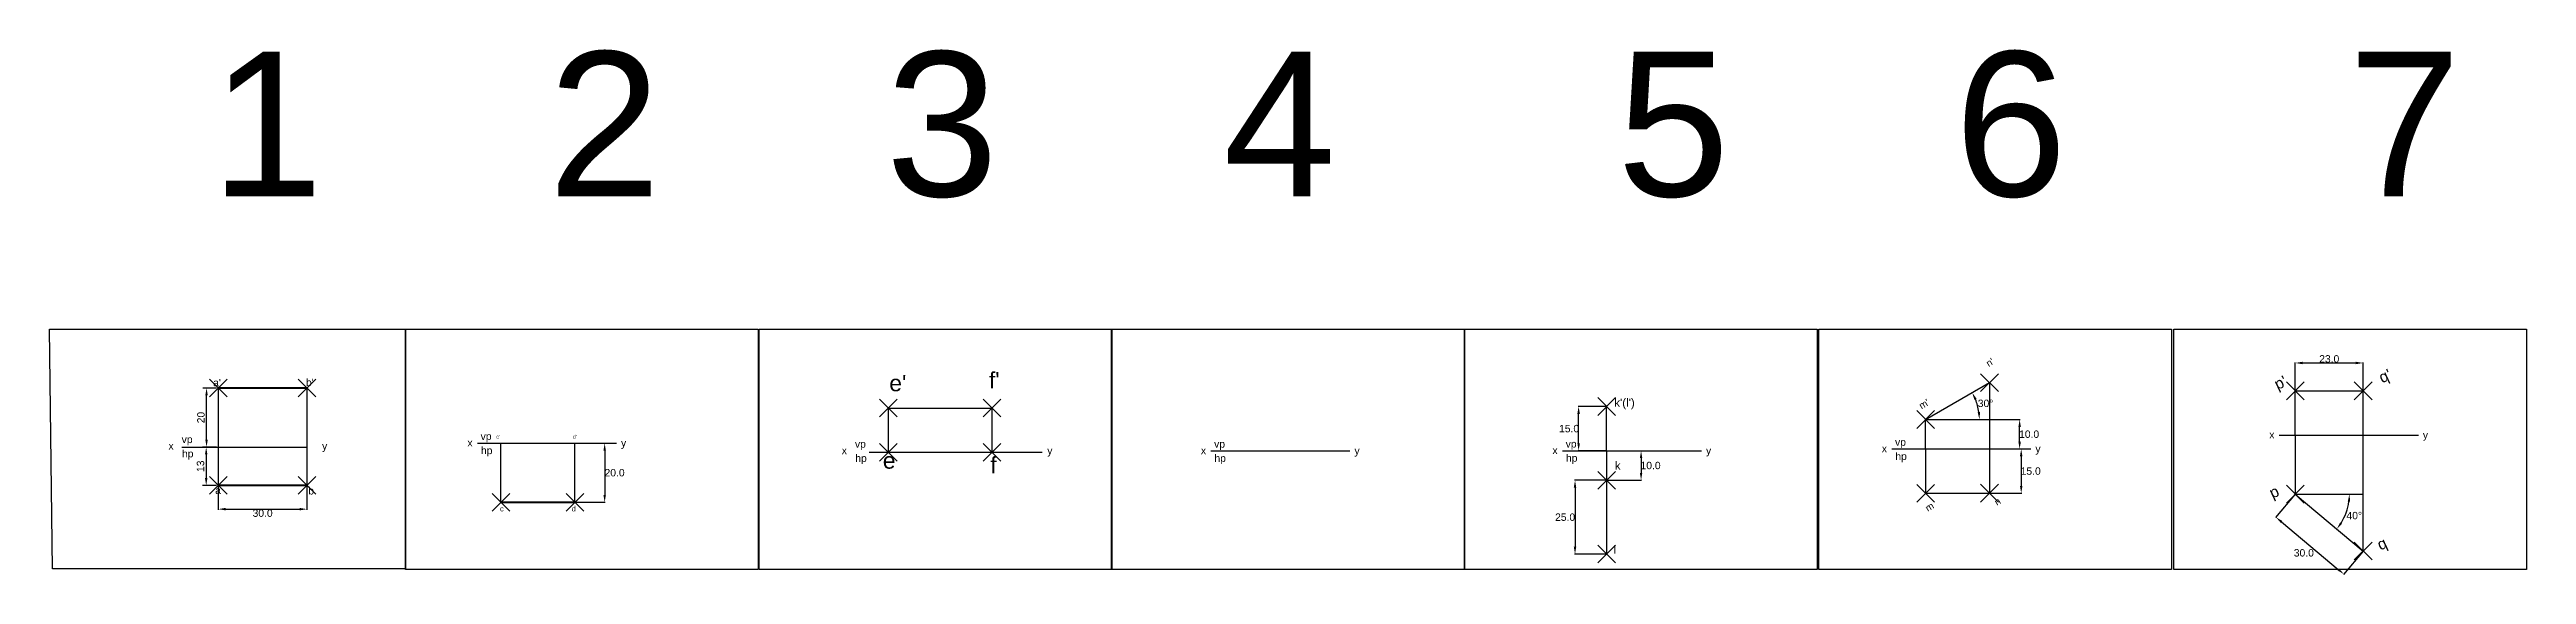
# Model space of a CAD drawing. Header units: millimetres. Extents: x 63 to 1872, y 180 to 688.
# Drawn here: x 63 to 901, y 275 to 453 of the extents above; entities that cross this region are included whole.
import ezdxf

# ---------------------------------------------------------------- set-up
doc = ezdxf.new("R2010")
doc.units = ezdxf.units.MM
doc.header["$PDMODE"] = 3
doc.header["$PDSIZE"] = 3
doc.styles.get("Standard").update_dxf_attribs({"font": 'arial.ttf'})
doc.dimstyles.new('ISO-25', dxfattribs={"dimtxt": 2.5, "dimasz": 2.5, "dimexe": 1.25, "dimexo": 0.625, "dimtad": 1, "dimtxsty": 'Standard', "dimcen": 2.5, "dimadec": 0, "dimazin": 0, "dimtfac": 1, "dimtmove": 0, "dimatfit": 3, "dimfxl": 1, "dimarcsym": 0})
doc.dimstyles.get("Standard").update_dxf_attribs({"dimtxt": 2.5, "dimasz": 2.5, "dimexe": 0.18, "dimexo": 0.0625, "dimgap": 0.09, "dimtad": 2, "dimtih": 1, "dimtoh": 1, "dimdec": 1, "dimzin": 0, "dimdsep": 46, "dimtxsty": 'Standard', "dimcen": 0.09, "dimclrd": 210, "dimadec": 0, "dimazin": 0, "dimtfac": 1, "dimtdec": 1, "dimtofl": 0, "dimtmove": 0, "dimatfit": 3, "dimfxl": 1, "dimtolj": 1, "dimtzin": 0, "dimarcsym": 0})

# ---------------------------------------------------------------- blocks, each defined once
blk = doc.blocks.new('*D1')
at = {"color": 0, "lineweight": -2, "transparency": 16777216}
for p, q in [((119.45, 338.58), (114.88, 338.58)), ((116.13, 321.09), (116.13, 336.08)), ((119.46, 318.59), (114.88, 318.59))]:
    blk.add_line(p, q, dxfattribs=at)
at = {"color": 0, "transparency": 16777216}
for points in [[(115.72, 336.08), (116.55, 336.08), (116.13, 338.58)], [(115.72, 321.09), (116.55, 321.09), (116.13, 318.59)]]:
    blk.add_solid(points, dxfattribs=at)
at = {"layer": 'Defpoints', "color": 0, "transparency": 16777216}
for p in [(116.13, 338.58), (120.08, 338.58), (120.09, 318.59)]:
    blk.add_point(p, dxfattribs=at)
at = {"color": 0, "transparency": 16777216, "insert": (114.23, 328.58), "char_height": 2.5, "attachment_point": 5, "rotation": 90}
blk.add_mtext('20', dxfattribs=at)
blk = doc.blocks.new('*D2')
at = {"color": 0, "lineweight": -2, "transparency": 16777216}
for p, q in [((119.46, 318.59), (114.76, 318.59)), ((116.01, 316.09), (116.01, 308.08)), ((119.47, 305.58), (114.76, 305.58))]:
    blk.add_line(p, q, dxfattribs=at)
at = {"color": 0, "transparency": 16777216}
for points in [[(115.59, 316.09), (116.42, 316.09), (116.01, 318.59)], [(115.59, 308.08), (116.42, 308.08), (116.01, 305.58)]]:
    blk.add_solid(points, dxfattribs=at)
at = {"layer": 'Defpoints', "color": 0, "transparency": 16777216}
for p in [(120.09, 318.59), (116.01, 305.58), (120.09, 305.58)]:
    blk.add_point(p, dxfattribs=at)
at = {"color": 0, "transparency": 16777216, "insert": (114.1, 312.08), "char_height": 2.5, "attachment_point": 5, "rotation": 90}
blk.add_mtext('13', dxfattribs=at)
blk = doc.blocks.new('*D3')
at = {"color": 0, "lineweight": -2, "transparency": 16777216}
for p, q in [((240.77, 319.9), (250.96, 319.9)), ((240.77, 299.9), (250.96, 299.9))]:
    blk.add_line(p, q, dxfattribs=at)
at = {"color": 210, "lineweight": -2, "transparency": 16777216}
blk.add_line((250.78, 317.4), (250.78, 302.4), dxfattribs=at)
at = {"color": 210, "transparency": 16777216}
for points in [[(250.36, 317.4), (251.19, 317.4), (250.78, 319.9)], [(250.36, 302.4), (251.19, 302.4), (250.78, 299.9)]]:
    blk.add_solid(points, dxfattribs=at)
at = {"layer": 'Defpoints', "color": 0, "transparency": 16777216}
for p in [(240.7, 319.9), (240.7, 299.9), (250.78, 299.9)]:
    blk.add_point(p, dxfattribs=at)
at = {"color": 0, "transparency": 16777216, "insert": (254.13, 309.9), "char_height": 2.5, "attachment_point": 5}
blk.add_mtext('\\A1;20.0', dxfattribs=at)
blk = doc.blocks.new('*D4')
at = {"color": 0, "lineweight": -2, "transparency": 16777216}
for p, q in [((120.09, 305.52), (120.09, 297.38)), ((150.09, 305.53), (150.09, 297.38))]:
    blk.add_line(p, q, dxfattribs=at)
at = {"color": 210, "lineweight": -2, "transparency": 16777216}
blk.add_line((122.59, 297.56), (147.59, 297.56), dxfattribs=at)
at = {"color": 210, "transparency": 16777216}
for points in [[(122.59, 297.98), (122.59, 297.14), (120.09, 297.56)], [(147.59, 297.98), (147.59, 297.14), (150.09, 297.56)]]:
    blk.add_solid(points, dxfattribs=at)
at = {"layer": 'Defpoints', "color": 0, "transparency": 16777216}
for p in [(120.09, 305.58), (150.09, 305.6), (150.09, 297.56)]:
    blk.add_point(p, dxfattribs=at)
at = {"color": 0, "transparency": 16777216, "insert": (135.09, 296.19), "char_height": 2.5, "attachment_point": 5}
blk.add_mtext('\\A1;30.0', dxfattribs=at)
blk = doc.blocks.new('*D31')
at = {"color": 0, "lineweight": -2, "transparency": 16777216}
for p, q in [((589.71, 317.33), (601.49, 317.33)), ((589.71, 307.33), (601.49, 307.33))]:
    blk.add_line(p, q, dxfattribs=at)
at = {"color": 210, "lineweight": -2, "transparency": 16777216}
blk.add_line((601.31, 314.83), (601.31, 309.83), dxfattribs=at)
at = {"color": 210, "transparency": 16777216}
for points in [[(600.89, 314.83), (601.72, 314.83), (601.31, 317.33)], [(600.89, 309.83), (601.72, 309.83), (601.31, 307.33)]]:
    blk.add_solid(points, dxfattribs=at)
at = {"layer": 'Defpoints', "color": 0, "transparency": 16777216}
for p in [(589.65, 317.33), (589.65, 307.33), (601.31, 307.33)]:
    blk.add_point(p, dxfattribs=at)
at = {"color": 0, "transparency": 16777216, "insert": (604.52, 312.33), "char_height": 2.5, "attachment_point": 5}
blk.add_mtext('\\A1;10.0', dxfattribs=at)
blk = doc.blocks.new('*D32')
at = {"color": 0, "lineweight": -2, "transparency": 16777216}
for p, q in [((589.58, 332.33), (580, 332.33)), ((589.58, 317.33), (580, 317.33))]:
    blk.add_line(p, q, dxfattribs=at)
at = {"color": 210, "lineweight": -2, "transparency": 16777216}
blk.add_line((580.18, 319.83), (580.18, 329.83), dxfattribs=at)
at = {"color": 210, "transparency": 16777216}
for points in [[(579.76, 329.83), (580.6, 329.83), (580.18, 332.33)], [(579.76, 319.83), (580.6, 319.83), (580.18, 317.33)]]:
    blk.add_solid(points, dxfattribs=at)
at = {"layer": 'Defpoints', "color": 0, "transparency": 16777216}
for p in [(580.18, 332.33), (589.65, 332.33), (589.65, 317.33)]:
    blk.add_point(p, dxfattribs=at)
at = {"color": 0, "transparency": 16777216, "insert": (576.96, 324.83), "char_height": 2.5, "attachment_point": 5}
blk.add_mtext('\\A1;15.0', dxfattribs=at)
blk = doc.blocks.new('*D33')
at = {"color": 0, "lineweight": -2, "transparency": 16777216}
for p, q in [((589.58, 307.33), (578.79, 307.33)), ((589.58, 282.33), (578.79, 282.33))]:
    blk.add_line(p, q, dxfattribs=at)
at = {"color": 210, "lineweight": -2, "transparency": 16777216}
blk.add_line((578.97, 304.83), (578.97, 284.83), dxfattribs=at)
at = {"color": 210, "transparency": 16777216}
for points in [[(578.55, 304.83), (579.39, 304.83), (578.97, 307.33)], [(578.55, 284.83), (579.39, 284.83), (578.97, 282.33)]]:
    blk.add_solid(points, dxfattribs=at)
at = {"layer": 'Defpoints', "color": 0, "transparency": 16777216}
for p in [(589.65, 307.33), (578.97, 282.33), (589.65, 282.33)]:
    blk.add_point(p, dxfattribs=at)
at = {"color": 0, "transparency": 16777216, "insert": (575.62, 294.83), "char_height": 2.5, "attachment_point": 5}
blk.add_mtext('\\A1;25.0', dxfattribs=at)
blk = doc.blocks.new('*D34')
at = {"color": 0, "lineweight": -2, "transparency": 16777216}
for p, q in [((719.24, 317.94), (730.05, 317.94)), ((719.24, 302.94), (730.05, 302.94))]:
    blk.add_line(p, q, dxfattribs=at)
at = {"color": 210, "lineweight": -2, "transparency": 16777216}
blk.add_line((729.87, 315.44), (729.87, 305.44), dxfattribs=at)
at = {"color": 210, "transparency": 16777216}
for points in [[(729.45, 315.44), (730.29, 315.44), (729.87, 317.94)], [(729.45, 305.44), (730.29, 305.44), (729.87, 302.94)]]:
    blk.add_solid(points, dxfattribs=at)
at = {"layer": 'Defpoints', "color": 0, "transparency": 16777216}
for p in [(719.17, 317.94), (719.17, 302.94), (729.87, 302.94)]:
    blk.add_point(p, dxfattribs=at)
at = {"color": 0, "transparency": 16777216, "insert": (733.08, 310.44), "char_height": 2.5, "attachment_point": 5}
blk.add_mtext('\\A1;15.0', dxfattribs=at)
blk = doc.blocks.new('*D35')
at = {"color": 0, "lineweight": -2, "transparency": 16777216}
for p, q in [((719.24, 327.94), (729.52, 327.94)), ((719.24, 317.94), (729.52, 317.94))]:
    blk.add_line(p, q, dxfattribs=at)
at = {"color": 210, "lineweight": -2, "transparency": 16777216}
blk.add_line((729.34, 320.44), (729.34, 325.44), dxfattribs=at)
at = {"color": 210, "transparency": 16777216}
for points in [[(728.92, 325.44), (729.76, 325.44), (729.34, 327.94)], [(728.92, 320.44), (729.76, 320.44), (729.34, 317.94)]]:
    blk.add_solid(points, dxfattribs=at)
at = {"layer": 'Defpoints', "color": 0, "transparency": 16777216}
for p in [(719.17, 327.94), (729.34, 327.94), (719.17, 317.94)]:
    blk.add_point(p, dxfattribs=at)
at = {"color": 0, "transparency": 16777216, "insert": (732.55, 322.94), "char_height": 2.5, "attachment_point": 5}
blk.add_mtext('\\A1;10.0', dxfattribs=at)
blk = doc.blocks.new('*D36')
at = {"color": 210, "lineweight": -2, "transparency": 16777216}
blk.add_arc((697.52, 327.94), 18.2, 7.87438, 22.12562, dxfattribs=at)
at = {"color": 210, "transparency": 16777216}
for points in [[(714.01, 334.61), (714.76, 334.98), (713.29, 337.04)], [(715.97, 330.46), (715.14, 330.4), (715.73, 327.94)]]:
    blk.add_solid(points, dxfattribs=at)
at = {"layer": 'Defpoints', "color": 0, "transparency": 16777216}
for p in [(719.17, 340.44), (697.52, 327.94), (697.52, 327.94), (715.45, 331.1), (719.17, 327.94)]:
    blk.add_point(p, dxfattribs=at)
at = {"color": 0, "transparency": 16777216, "insert": (717.82, 333.38), "char_height": 2.5, "attachment_point": 5}
blk.add_mtext('\\A1;30°', dxfattribs=at)
blk = doc.blocks.new('*D37')
at = {"color": 210, "lineweight": -2, "transparency": 16777216}
blk.add_arc((822.56, 302.63), 18.33, 327.81922, 352.18078, dxfattribs=at)
at = {"color": 210, "transparency": 16777216}
for points in [[(840.3, 300.16), (841.13, 300.11), (840.89, 302.63)], [(838.41, 292.62), (837.74, 293.11), (836.6, 290.84)]]:
    blk.add_solid(points, dxfattribs=at)
at = {"layer": 'Defpoints', "color": 0, "transparency": 16777216}
for p in [(822.56, 302.63), (822.56, 302.63), (866.96, 302.63), (838.94, 294.4), (845.54, 283.35)]:
    blk.add_point(p, dxfattribs=at)
at = {"color": 0, "transparency": 16777216, "insert": (842.51, 295.37), "char_height": 2.5, "attachment_point": 5}
blk.add_mtext('\\A1;40°', dxfattribs=at)
blk = doc.blocks.new('*D38')
at = {"color": 0, "lineweight": -2, "transparency": 16777216}
for p, q in [((822.56, 337.69), (822.56, 347.25)), ((845.54, 337.69), (845.54, 347.25))]:
    blk.add_line(p, q, dxfattribs=at)
at = {"color": 210, "lineweight": -2, "transparency": 16777216}
blk.add_line((825.06, 347.07), (843.04, 347.07), dxfattribs=at)
at = {"color": 210, "transparency": 16777216}
for points in [[(825.06, 347.49), (825.06, 346.65), (822.56, 347.07)], [(843.04, 347.49), (843.04, 346.65), (845.54, 347.07)]]:
    blk.add_solid(points, dxfattribs=at)
at = {"layer": 'Defpoints', "color": 0, "transparency": 16777216}
for p in [(845.54, 347.07), (822.56, 337.63), (845.54, 337.63)]:
    blk.add_point(p, dxfattribs=at)
at = {"color": 0, "transparency": 16777216, "insert": (834.05, 348.44), "char_height": 2.5, "attachment_point": 5}
blk.add_mtext('\\A1;23.0', dxfattribs=at)
blk = doc.blocks.new('*D39')
at = {"color": 0, "lineweight": -2, "transparency": 16777216}
for p, q in [((822.52, 302.58), (815.9, 294.7)), ((845.5, 283.3), (838.88, 275.41))]:
    blk.add_line(p, q, dxfattribs=at)
at = {"color": 210, "lineweight": -2, "transparency": 16777216}
blk.add_line((817.93, 293.23), (837.08, 277.16), dxfattribs=at)
at = {"color": 210, "transparency": 16777216}
for points in [[(818.2, 293.55), (817.66, 292.91), (816.01, 294.83)], [(837.35, 277.48), (836.81, 276.84), (839, 275.55)]]:
    blk.add_solid(points, dxfattribs=at)
at = {"layer": 'Defpoints', "color": 0, "transparency": 16777216}
for p in [(822.56, 302.63), (845.54, 283.35), (839, 275.55)]:
    blk.add_point(p, dxfattribs=at)
at = {"color": 0, "transparency": 16777216, "insert": (825.46, 282.75), "char_height": 2.5, "attachment_point": 5}
blk.add_mtext('\\A1;30.0', dxfattribs=at)

msp = doc.modelspace()

# ---------------------------------------------------------------- linework, layer by layer
for p, q in [((120.078, 338.583), (120.092, 305.583)), ((150.078, 338.595), (150.078, 305.595)), ((697.523, 327.938), (719.173, 340.438)), ((719.173, 340.438), (719.173, 302.938)), ((822.555, 322.629), (822.555, 337.629)), ((822.555, 337.629), (845.537, 337.629)), ((845.537, 322.629), (845.537, 337.629)), ((346.756, 316.808), (346.756, 331.808)), ((346.756, 331.808), (381.756, 331.808)), ((381.756, 331.808), (381.756, 316.808)), ((589.647, 317.33), (589.647, 332.33)), ((697.523, 317.938), (697.523, 327.938)), ((697.523, 327.938), (719.173, 327.938)), ((107.722, 318.583), (150.086, 318.595)), ((207.719, 319.898), (254.78, 319.898)), ((215.705, 299.898), (215.705, 319.898)), ((240.705, 299.898), (240.705, 319.898)), ((817.125, 322.629), (864.186, 322.629)), ((822.555, 322.629), (822.555, 302.629)), ((845.537, 283.345), (845.537, 322.629)), ((340.226, 316.808), (398.754, 316.808)), ((455.788, 317.286), (502.848, 317.286)), ((574.686, 317.33), (621.747, 317.33)), ((589.647, 317.33), (589.647, 307.33)), ((686.087, 317.938), (733.148, 317.938)), ((697.523, 317.938), (697.523, 302.938)), ((589.647, 307.33), (589.647, 282.33)), ((697.523, 302.938), (719.173, 302.938)), ((822.555, 302.629), (845.537, 302.629)), ((822.555, 302.629), (845.537, 283.345))]:
    msp.add_line(p, q)
for points in [[(63.024, 358.578), (183.366, 358.578), (183.366, 277.291), (64.071, 277.291)], [(183.366, 358.578), (302.661, 358.578), (302.661, 277.087), (183.366, 277.087)], [(302.979, 358.578), (422.275, 358.578), (422.275, 277.087), (302.979, 277.087)], [(422.235, 358.578), (541.53, 358.578), (541.53, 277.087), (422.235, 277.087)], [(541.549, 358.578), (660.844, 358.578), (660.844, 277.087), (541.549, 277.087)], [(661.435, 358.578), (780.731, 358.578), (780.731, 277.087), (661.435, 277.087)], [(781.461, 358.578), (900.756, 358.578), (900.756, 277.087), (781.461, 277.087)]]:
    msp.add_lwpolyline(points, close=True)
at = {"const_width": 0.7}
for points in [[(120.078, 338.583), (150.078, 338.595)], [(120.092, 305.583), (150.092, 305.595)], [(215.705, 299.898), (240.705, 299.898)]]:
    msp.add_lwpolyline(points, dxfattribs=at)
for p in [(120.078, 338.583), (150.078, 338.583), (589.647, 332.33), (589.647, 332.33), (719.146, 340.443), (822.555, 337.629), (845.537, 337.629), (346.756, 331.808), (381.756, 331.808), (697.6, 327.928), (346.756, 316.808), (381.756, 316.808), (589.647, 307.33), (120.092, 305.583), (150.078, 305.595), (215.705, 299.898), (240.705, 299.898), (697.555, 302.928), (719.138, 302.98), (822.555, 302.629), (589.647, 282.33), (845.537, 283.345)]:
    msp.add_point(p)

# ---------------------------------------------------------------- texts
for s, height, p in [('   1    2    3    4     5    6     7     ', 49.00766, (60.482, 403.521)), ("f'", 5.5338, (380.721, 338.438)), ("e'", 5.5338, (347.042, 337.485)), ("k'(l')", 2.8044, (592.234, 332.225)), ("c'                                                   d'", 1.24794, (214.137, 321.476)), ('e', 5.534, (344.847, 311.265)), ('f', 5.534, (381.199, 309.74)), ('k', 2.804, (592.416, 310.911)), ('c                                 d', 1.79378, (215.397, 296.797)), ('l', 2.804, (592.013, 282.468))]:
    msp.add_text(s, height=height).set_placement(p)
for s, height, rotation, p in [("n'", 2.3427, 30.836751, (718.865, 345.671)), ("q'", 3.7753, 25.001703, (851.925, 340.155)), ("p'", 3.7753, 25.001703, (816.569, 337.876)), ("m'", 2.3427, 30.836751, (696.179, 331.32)), ('p', 3.775, 25.001703, (814.858, 301.063)), ('m', 2.343, 30.836751, (698.295, 296.65)), ('n', 2.343, 30.836751, (721.66, 298.685)), ('q', 3.775, 25.001703, (851.354, 283.511))]:
    msp.add_text(s, height=height, rotation=rotation).set_placement(p)
at = {"char_height": 2.5, "attachment_point": 1}
for s, width, insert in [("a'", 3.76175, (118.36, 341.667)), ("b'", 2.36331, (149.745, 341.725)), ('x', 4.72542, (103.25, 320.227)), ('vp', 3.8283, (107.722, 322.438)), ('y', 4.12654, (155.199, 320.167)), ('x', 4.72542, (204.362, 321.286)), ('vp', 3.8283, (208.834, 323.497)), ('hp', 3.72212, (208.941, 318.685)), ('y', 4.12654, (256.311, 321.226)), ('vp', 3.8283, (335.435, 320.885)), ('vp', 3.8283, (456.903, 320.885)), ('vp', 3.8283, (575.802, 320.929)), ('x', 4.72542, (682.73, 319.325)), ('vp', 3.8283, (687.202, 321.537)), ('y', 4.12654, (734.678, 319.265)), ('x', 4.72542, (813.768, 324.017)), ('y', 4.12654, (865.717, 323.957)), ('hp', 3.72212, (107.829, 317.626)), ('x', 4.72542, (330.963, 318.673)), ('hp', 3.72212, (335.542, 316.072)), ('y', 4.12654, (400.471, 318.614)), ('x', 4.72542, (452.431, 318.673)), ('hp', 3.72212, (457.009, 316.072)), ('y', 4.12654, (504.379, 318.614)), ('x', 4.72542, (571.329, 318.717)), ('hp', 3.72212, (575.908, 316.116)), ('y', 4.12654, (623.278, 318.658)), ('hp', 3.72212, (687.308, 316.724)), ('a', 3.42268, (119.039, 305.209)), ('b', 3.81282, (150.535, 305.032))]:
    msp.add_mtext_dynamic_manual_height_columns(s, width=width, gutter_width=12.5, heights=[0], dxfattribs=dict(at, insert=insert))

# ---------------------------------------------------------------- dimensions: what is measured, and where the dimension line sits
for base, p1, p2, picture, middle in [((845.537, 347.071), (822.555, 337.629), (845.537, 337.629), '*D38', (834.046, 348.439)), ((150.092, 297.559), (120.092, 305.583), (150.092, 305.595), '*D4', (135.092, 296.191))]:
    dim = msp.add_linear_dim(base=base, p1=p1, p2=p2, dimstyle='Standard')
    dim.commit()
    dim.dimension.update_dxf_attribs({"geometry": picture, "text_midpoint": middle})
for base, p1, p2, dimstyle, picture, middle in [((116.133, 338.583), (120.086, 318.586), (120.078, 338.583), 'ISO-25', '*D1', (114.232, 328.584)), ((580.179, 332.33), (589.647, 317.33), (589.647, 332.33), 'Standard', '*D32', (576.964, 324.83)), ((729.339, 327.938), (719.173, 317.938), (719.173, 327.938), 'Standard', '*D35', (732.554, 322.938)), ((116.006, 305.583), (120.086, 318.586), (120.092, 305.583), 'ISO-25', '*D2', (114.104, 312.084)), ((250.775, 299.898), (240.705, 319.898), (240.705, 299.898), 'Standard', '*D3', (254.129, 309.898)), ((601.308, 307.33), (589.647, 317.33), (589.647, 307.33), 'Standard', '*D31', (604.523, 312.33)), ((729.869, 302.938), (719.173, 317.938), (719.173, 302.938), 'Standard', '*D34', (733.084, 310.438)), ((578.971, 282.33), (589.647, 307.33), (589.647, 282.33), 'Standard', '*D33', (575.617, 294.83))]:
    dim = msp.add_linear_dim(base=base, p1=p1, p2=p2, angle=90, dimstyle=dimstyle)
    dim.commit()
    dim.dimension.update_dxf_attribs({"geometry": picture, "text_midpoint": middle})
for base, line1, line2, picture, middle in [((715.451, 331.099), ((697.523, 327.938), (719.173, 340.438)), ((697.523, 327.938), (719.173, 327.938)), '*D36', (717.82, 333.376)), ((838.938, 294.401), ((822.555, 302.629), (845.537, 283.345)), ((822.555, 302.629), (866.957, 302.629)), '*D37', (842.511, 295.366))]:
    dim = msp.add_angular_dim_2l(base=base, line1=line1, line2=line2, dimstyle='Standard')
    dim.commit()
    dim.dimension.update_dxf_attribs({"geometry": picture, "text_midpoint": middle})
dim = msp.add_aligned_dim(p1=(822.555, 302.629), p2=(845.537, 283.345), distance=-10.175, dimstyle='Standard')
dim.commit()
dim.dimension.update_dxf_attribs({"geometry": '*D39', "text_midpoint": (825.456, 282.75)})

doc.saveas('drawing.dxf')
